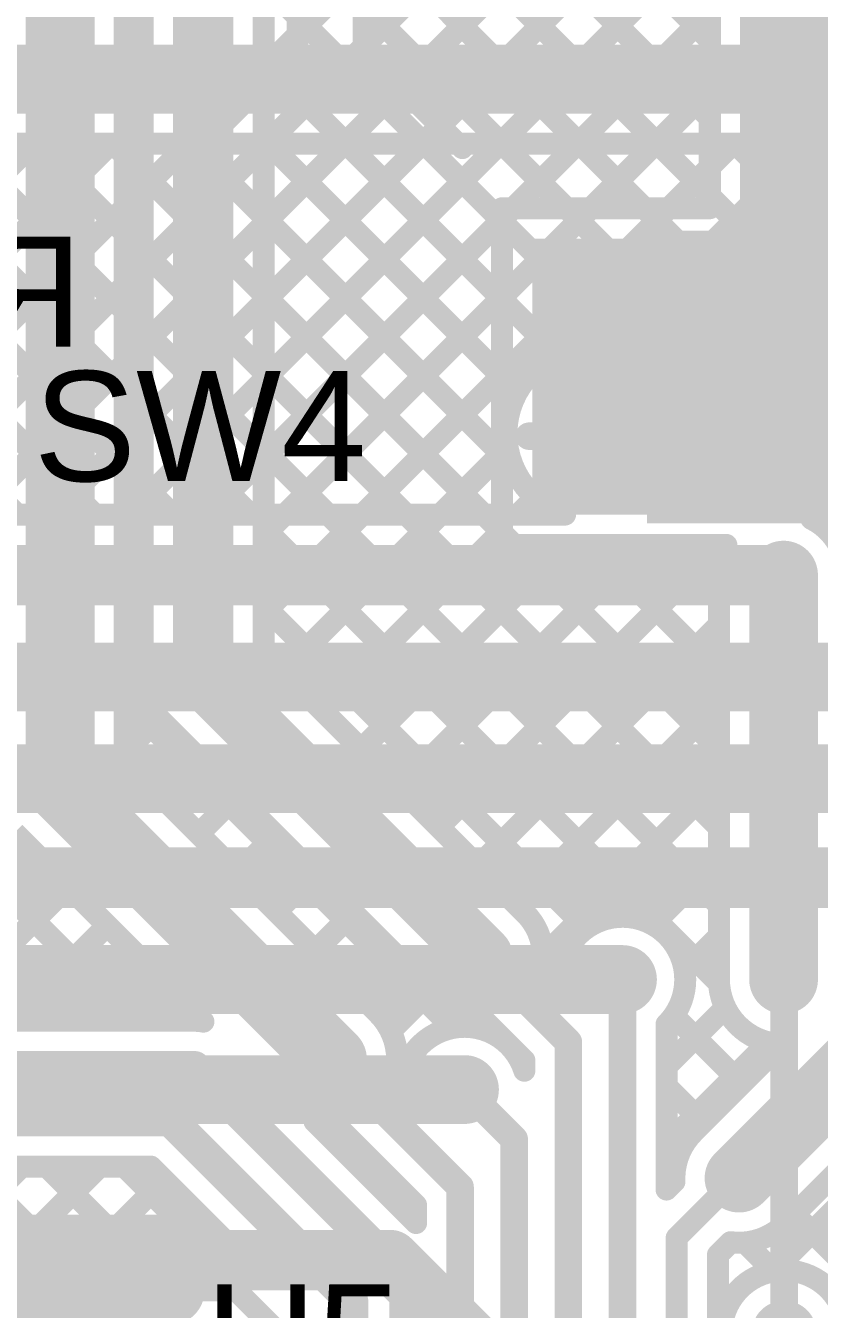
# Model space of a CAD drawing. Header units: millimetres. Extents: x 0 to 214, y 0 to 214.
# Drawn here: x 2.6605 to 2.949, y 3.2971 to 3.7637 of the extents above; entities that cross this region are included whole.
import ezdxf

# ---------------------------------------------------------------- set-up
doc = ezdxf.new("R2010")
doc.units = ezdxf.units.MM
doc.header["$MEASUREMENT"] = 0
for name, color, linetype in [('BottomLayer', 5, 'Continuous'), ('BottomOverlay', 54, 'Continuous'), ('BottomSolder', 6, 'Continuous'), ('TopLayer', 1, 'Continuous'), ('TopOverlay', 2, 'Continuous'), ('TopPaste', 8, 'Continuous'), ('TopSolder', 216, 'Continuous'), ('ViaHoleLayer', 16, 'Continuous')]:
    doc.layers.add(name, color=color, linetype=linetype)
doc.styles.add('Arial', font='', dxfattribs={"height": 0.2})
doc.styles.get('Arial').set_extended_font_data('Arial')

# ---------------------------------------------------------------- blocks, each defined once
blk = doc.blocks.new('TL3300CF160Q_182')
at = {"layer": 'TopLayer'}
blk.add_hatch(color=1, dxfattribs=at).paths.add_polyline_path([(-0.25591, 0.06299), (-0.35433, 0.06299), (-0.35433, 0.13386), (-0.25591, 0.13386)])
at = {"layer": 'TopPaste'}
blk.add_hatch(color=8, dxfattribs=at).paths.add_polyline_path([(-0.25591, 0.06299), (-0.35433, 0.06299), (-0.35433, 0.13386), (-0.25591, 0.13386)])
at = {"layer": 'TopSolder'}
blk.add_hatch(color=216, dxfattribs=at).paths.add_polyline_path([(-0.25191, 0.05899), (-0.35833, 0.05899), (-0.35833, 0.13786), (-0.25191, 0.13786)])
at = {"layer": 'TopOverlay', "const_width": 0.00787}
for points in [[(-0.186, 0.241), (-0.222, 0.205)], [(-0.186, 0.241), (0.186, 0.241)]]:
    blk.add_lwpolyline(points, dxfattribs=at)
at = {"layer": 'TopOverlay'}
for points, const_width in [([(-0.18797, 0.241, 1), (-0.18403, 0.241, 1)], 0.00394), ([(-0.18797, 0.241, 1), (-0.18403, 0.241, 1)], 0.00394), ([(-0.22397, 0.205, 1), (-0.22003, 0.205, 1)], 0.00394), ([(-0.28237, 0.152, 1), (-0.30363, 0.152, 1)], 0.01), ([(-0.30613, 0.152, 1), (-0.30113, 0.152, 1)], 0.005), ([(-0.28487, 0.152, 1), (-0.27987, 0.152, 1)], 0.005)]:
    blk.add_lwpolyline(points, format="xyb", close=True, dxfattribs=dict(at, const_width=const_width))
blk = doc.blocks.new('TL3300CF160Q_184')
at = {"layer": 'TopOverlay', "const_width": 0.00787}
for points in [[(-0.222, -0.205), (-0.186, -0.241)], [(-0.186, -0.241), (0.186, -0.241)]]:
    blk.add_lwpolyline(points, dxfattribs=at)
at = {"layer": 'TopOverlay', "const_width": 0.00394}
for points in [[(-0.22397, -0.205, 1), (-0.22003, -0.205, 1)], [(-0.18797, -0.241, 1), (-0.18403, -0.241, 1)], [(-0.18797, -0.241, 1), (-0.18403, -0.241, 1)]]:
    blk.add_lwpolyline(points, format="xyb", close=True, dxfattribs=at)

msp = doc.modelspace()

# ---------------------------------------------------------------- hatches: boundary and pattern name
at = {"layer": 'BottomLayer'}
h = msp.add_hatch(color=5, dxfattribs=at)
edge = h.paths.add_edge_path()
edge.add_arc((2.86531, 3.6145), 0.01181, 0, 360)
h = msp.add_hatch(color=5, dxfattribs=at)
edge = h.paths.add_edge_path()
edge.add_arc((2.936, 3.564), 0.01181, 0, 360)
h = msp.add_hatch(color=5, dxfattribs=at)
edge = h.paths.add_edge_path()
edge.add_arc((2.87744, 3.417), 0.01181, 0, 360)
h = msp.add_hatch(color=5, dxfattribs=at)
edge = h.paths.add_edge_path()
edge.add_arc((2.936, 3.417), 0.01181, 0, 360)
h = msp.add_hatch(color=5, dxfattribs=at)
edge = h.paths.add_edge_path()
edge.add_arc((2.82, 3.377), 0.01181, 0, 360)
h = msp.add_hatch(color=5, dxfattribs=at)
edge = h.paths.add_edge_path()
edge.add_arc((2.93621, 3.28846), 0.01181, 0, 360)
at = {"layer": 'BottomSolder'}
h = msp.add_hatch(color=6, dxfattribs=at)
edge = h.paths.add_edge_path()
edge.add_arc((2.936, 3.564), 0.00991, 0, 360)
h = msp.add_hatch(color=6, dxfattribs=at)
edge = h.paths.add_edge_path()
edge.add_arc((2.87744, 3.417), 0.00991, 0, 360)
h = msp.add_hatch(color=6, dxfattribs=at)
edge = h.paths.add_edge_path()
edge.add_arc((2.936, 3.417), 0.00991, 0, 360)
h = msp.add_hatch(color=6, dxfattribs=at)
edge = h.paths.add_edge_path()
edge.add_arc((2.82, 3.377), 0.00991, 0, 360)
at = {"layer": 'TopLayer'}
msp.add_hatch(color=1, dxfattribs=at).paths.add_polyline_path([(2.84464, 3.58596), (2.96176, 3.58596), (2.96176, 3.68635), (2.84464, 3.68635)])
h = msp.add_hatch(color=1, dxfattribs=at)
edge = h.paths.add_edge_path()
edge.add_arc((2.86531, 3.6145), 0.01181, 0, 360)
h = msp.add_hatch(color=1, dxfattribs=at)
edge = h.paths.add_edge_path()
edge.add_arc((2.936, 3.564), 0.01181, 0, 360)
h = msp.add_hatch(color=1, dxfattribs=at)
edge = h.paths.add_edge_path()
edge.add_arc((2.87744, 3.417), 0.01181, 0, 360)
h = msp.add_hatch(color=1, dxfattribs=at)
edge = h.paths.add_edge_path()
edge.add_arc((2.936, 3.417), 0.01181, 0, 360)
h = msp.add_hatch(color=1, dxfattribs=at)
edge = h.paths.add_edge_path()
edge.add_arc((2.82, 3.377), 0.01181, 0, 360)
h = msp.add_hatch(color=1, dxfattribs=at)
edge = h.paths.add_edge_path()
edge.add_arc((2.93621, 3.28846), 0.01181, 0, 360)
at = {"layer": 'TopSolder'}
h = msp.add_hatch(color=216, dxfattribs=at)
edge = h.paths.add_edge_path()
edge.add_arc((2.936, 3.564), 0.00991, 0, 360)
h = msp.add_hatch(color=216, dxfattribs=at)
edge = h.paths.add_edge_path()
edge.add_arc((2.87744, 3.417), 0.00991, 0, 360)
h = msp.add_hatch(color=216, dxfattribs=at)
edge = h.paths.add_edge_path()
edge.add_arc((2.936, 3.417), 0.00991, 0, 360)
h = msp.add_hatch(color=216, dxfattribs=at)
edge = h.paths.add_edge_path()
edge.add_arc((2.82, 3.377), 0.00991, 0, 360)
at = {"layer": 'ViaHoleLayer'}
h = msp.add_hatch(color=16, dxfattribs=at)
edge = h.paths.add_edge_path()
edge.add_arc((2.86531, 3.6145), 0.00591, 0, 360)
h = msp.add_hatch(color=16, dxfattribs=at)
edge = h.paths.add_edge_path()
edge.add_arc((2.936, 3.564), 0.00591, 0, 360)
h = msp.add_hatch(color=16, dxfattribs=at)
edge = h.paths.add_edge_path()
edge.add_arc((2.87744, 3.417), 0.00591, 0, 360)
h = msp.add_hatch(color=16, dxfattribs=at)
edge = h.paths.add_edge_path()
edge.add_arc((2.936, 3.417), 0.00591, 0, 360)
h = msp.add_hatch(color=16, dxfattribs=at)
edge = h.paths.add_edge_path()
edge.add_arc((2.82, 3.377), 0.00591, 0, 360)

# ---------------------------------------------------------------- linework, layer by layer
at = {"layer": 'BottomLayer'}
for points, const_width in [([(2.50976, 3.74427), (2.96576, 3.74427)], 0.025), ([(2.51949, 3.72077), (2.95602, 3.72077)], 0.008), ([(2.55087, 3.72077), (2.68564, 3.586)], 0.008), ([(2.57221, 3.62987), (2.66311, 3.72077)], 0.008), ([(2.57221, 3.60159), (2.6914, 3.72077)], 0.008), ([(2.57915, 3.72077), (2.71392, 3.586)], 0.008), ([(2.58491, 3.586), (2.71968, 3.72077)], 0.008), ([(2.60743, 3.72077), (2.74221, 3.586)], 0.008), ([(2.61388, 3.58669), (2.74796, 3.72077)], 0.008), ([(2.63572, 3.72077), (2.77049, 3.586)], 0.008), ([(2.64148, 3.586), (2.77625, 3.72077)], 0.008), ([(2.664, 3.72077), (2.79878, 3.586)], 0.008), ([(2.66976, 3.586), (2.80453, 3.72077)], 0.008), ([(2.69229, 3.72077), (2.82706, 3.586)], 0.008), ([(2.69804, 3.586), (2.83282, 3.72077)], 0.008), ([(2.72057, 3.72077), (2.8375, 3.60384)], 0.008), ([(2.72633, 3.586), (2.8611, 3.72077)], 0.008), ([(2.74886, 3.72077), (2.83914, 3.63049)], 0.008), ([(2.75461, 3.586), (2.88939, 3.72077)], 0.008), ([(2.77714, 3.72077), (2.85399, 3.64392)], 0.008), ([(2.7829, 3.586), (2.91767, 3.72077)], 0.008), ([(2.80542, 3.72077), (2.87975, 3.64645)], 0.008), ([(2.83371, 3.72077), (2.90804, 3.64645)], 0.008), ([(2.86199, 3.72077), (2.93632, 3.64645)], 0.008), ([(2.87163, 3.64645), (2.94595, 3.72077)], 0.008), ([(2.89028, 3.72077), (2.9641, 3.64695)], 0.008), ([(2.91856, 3.72077), (2.9659, 3.67344)], 0.008), ([(2.94685, 3.72077), (2.9684, 3.69922)], 0.008), ([(2.89991, 3.64645), (2.96513, 3.71166)], 0.008), ([(2.9282, 3.64645), (2.9659, 3.68415)], 0.008), ([(2.57221, 3.67114), (2.65735, 3.586)], 0.008), ([(2.86625, 3.64645), (2.9629, 3.64645)], 0.008), ([(2.86625, 3.61545), (2.9919, 3.61545)], 0.04), ([(2.8435, 3.6145), (2.86531, 3.6145)], 0.01), ([(2.81118, 3.586), (2.83565, 3.61047)], 0.008), ([(2.83947, 3.586), (2.8457, 3.59223)], 0.008), ([(2.62224, 3.586), (2.85656, 3.586)], 0.008), ([(2.94612, 3.58445), (2.9629, 3.58445)], 0.008), ([(2.61621, 3.564), (2.936, 3.564)], 0.022), ([(2.153, 3.527), (3.133, 3.527)], 0.025), ([(2.153, 3.49), (3.088, 3.49)], 0.025), ([(2.153, 3.454), (3.056, 3.454)], 0.022), ([(2.153, 3.417), (2.87744, 3.417)], 0.025), ([(2.936, 3.417), (2.93621, 3.41679)], 0.01), ([(2.93621, 3.28846), (2.93621, 3.41679)], 0.01), ([(2.153, 3.377), (2.82, 3.377)], 0.025), ([(2.166, 3.315), (2.79294, 3.315)], 0.022), ([(2.79294, 3.315), (2.91596, 3.19198)], 0.022)]:
    msp.add_lwpolyline(points, dxfattribs=dict(at, const_width=const_width))
for points, const_width in [([(2.66111, 3.72077, 1), (2.66511, 3.72077, 1)], 0.004), ([(2.662, 3.72077, 1), (2.666, 3.72077, 1)], 0.004), ([(2.6894, 3.72077, 1), (2.6934, 3.72077, 1)], 0.004), ([(2.69029, 3.72077, 1), (2.69429, 3.72077, 1)], 0.004), ([(2.71768, 3.72077, 1), (2.72168, 3.72077, 1)], 0.004), ([(2.71857, 3.72077, 1), (2.72257, 3.72077, 1)], 0.004), ([(2.74596, 3.72077, 1), (2.74996, 3.72077, 1)], 0.004), ([(2.74686, 3.72077, 1), (2.75086, 3.72077, 1)], 0.004), ([(2.77425, 3.72077, 1), (2.77825, 3.72077, 1)], 0.004), ([(2.77514, 3.72077, 1), (2.77914, 3.72077, 1)], 0.004), ([(2.80253, 3.72077, 1), (2.80653, 3.72077, 1)], 0.004), ([(2.80342, 3.72077, 1), (2.80742, 3.72077, 1)], 0.004), ([(2.83082, 3.72077, 1), (2.83482, 3.72077, 1)], 0.004), ([(2.83171, 3.72077, 1), (2.83571, 3.72077, 1)], 0.004), ([(2.8591, 3.72077, 1), (2.8631, 3.72077, 1)], 0.004), ([(2.85999, 3.72077, 1), (2.86399, 3.72077, 1)], 0.004), ([(2.88739, 3.72077, 1), (2.89139, 3.72077, 1)], 0.004), ([(2.88828, 3.72077, 1), (2.89228, 3.72077, 1)], 0.004), ([(2.91567, 3.72077, 1), (2.91967, 3.72077, 1)], 0.004), ([(2.91656, 3.72077, 1), (2.92056, 3.72077, 1)], 0.004), ([(2.94395, 3.72077, 1), (2.94795, 3.72077, 1)], 0.004), ([(2.94485, 3.72077, 1), (2.94885, 3.72077, 1)], 0.004), ([(2.86425, 3.64645, 1), (2.86825, 3.64645, 1)], 0.004), ([(2.86425, 3.64645, 1), (2.86825, 3.64645, 1)], 0.004), ([(2.86963, 3.64645, 1), (2.87363, 3.64645, 1)], 0.004), ([(2.87775, 3.64645, 1), (2.88175, 3.64645, 1)], 0.004), ([(2.89791, 3.64645, 1), (2.90191, 3.64645, 1)], 0.004), ([(2.90604, 3.64645, 1), (2.91004, 3.64645, 1)], 0.004), ([(2.9262, 3.64645, 1), (2.9302, 3.64645, 1)], 0.004), ([(2.93432, 3.64645, 1), (2.93832, 3.64645, 1)], 0.004), ([(2.85199, 3.64392, 1), (2.85599, 3.64392, 1)], 0.004), ([(2.85625, 3.61545, 1), (2.87625, 3.61545, 1)], 0.02), ([(2.83714, 3.63049, 1), (2.84114, 3.63049, 1)], 0.004), ([(2.841, 3.6145, 1), (2.846, 3.6145, 1)], 0.005), ([(2.86281, 3.6145, 1), (2.86781, 3.6145, 1)], 0.005), ([(2.83365, 3.61047, 1), (2.83765, 3.61047, 1)], 0.004), ([(2.8355, 3.60384, 1), (2.8395, 3.60384, 1)], 0.004), ([(2.8437, 3.59223, 1), (2.8477, 3.59223, 1)], 0.004), ([(2.65535, 3.586, 1), (2.65935, 3.586, 1)], 0.004), ([(2.66776, 3.586, 1), (2.67176, 3.586, 1)], 0.004), ([(2.68364, 3.586, 1), (2.68764, 3.586, 1)], 0.004), ([(2.69604, 3.586, 1), (2.70004, 3.586, 1)], 0.004), ([(2.71192, 3.586, 1), (2.71592, 3.586, 1)], 0.004), ([(2.72433, 3.586, 1), (2.72833, 3.586, 1)], 0.004), ([(2.74021, 3.586, 1), (2.74421, 3.586, 1)], 0.004), ([(2.75261, 3.586, 1), (2.75661, 3.586, 1)], 0.004), ([(2.76849, 3.586, 1), (2.77249, 3.586, 1)], 0.004), ([(2.7809, 3.586, 1), (2.7849, 3.586, 1)], 0.004), ([(2.79678, 3.586, 1), (2.80078, 3.586, 1)], 0.004), ([(2.80918, 3.586, 1), (2.81318, 3.586, 1)], 0.004), ([(2.82506, 3.586, 1), (2.82906, 3.586, 1)], 0.004), ([(2.83747, 3.586, 1), (2.84147, 3.586, 1)], 0.004), ([(2.85456, 3.586, 1), (2.85856, 3.586, 1)], 0.004), ([(2.85456, 3.586, 1), (2.85856, 3.586, 1)], 0.004), ([(2.94412, 3.58445, 1), (2.94812, 3.58445, 1)], 0.004), ([(2.94412, 3.58445, 1), (2.94812, 3.58445, 1)], 0.004), ([(2.9305, 3.564, 1), (2.9415, 3.564, 1)], 0.011), ([(2.87119, 3.417, 1), (2.88369, 3.417, 1)], 0.0125), ([(2.9335, 3.417, 1), (2.9385, 3.417, 1)], 0.005), ([(2.93371, 3.41679, 1), (2.93871, 3.41679, 1)], 0.005), ([(2.93371, 3.41679, 1), (2.93871, 3.41679, 1)], 0.005), ([(2.81375, 3.377, 1), (2.82625, 3.377, 1)], 0.0125), ([(2.78744, 3.315, 1), (2.79844, 3.315, 1)], 0.011), ([(2.78744, 3.315, 1), (2.79844, 3.315, 1)], 0.011)]:
    msp.add_lwpolyline(points, format="xyb", close=True, dxfattribs=dict(at, const_width=const_width))
at = {"layer": 'BottomLayer', "const_width": 0.008}
for points in [[(2.85656, 3.586, -0.85242), (2.86625, 3.64645)], [(2.94612, 3.58445, -0.285221), (2.95881, 3.564)]]:
    msp.add_lwpolyline(points, format="xyb", dxfattribs=at)
at = {"layer": 'TopLayer'}
for points, const_width in [([(2.747, 3.69152), (3.18748, 4.132)], 0.008), ([(2.747, 3.66324), (3.21576, 4.132)], 0.008), ([(2.747, 3.74809), (3.13091, 4.132)], 0.008), ([(2.747, 3.71981), (3.15919, 4.132)], 0.008), ([(2.725, 3.527), (2.725, 3.923)], 0.022), ([(2.703, 3.527), (2.703, 3.91697)], 0.008), ([(2.747, 3.53611), (2.747, 3.91697)], 0.008), ([(2.74761, 3.92001), (2.90919, 3.75843)], 0.008), ([(2.747, 3.89234), (2.90919, 3.73014)], 0.008), ([(2.673, 3.487), (2.673, 3.86963)], 0.025), ([(2.6965, 3.49673), (2.6965, 3.86963)], 0.008), ([(2.747, 3.86405), (2.90919, 3.70186)], 0.008), ([(2.747, 3.83577), (2.88541, 3.69735)], 0.008), ([(2.747, 3.80748), (2.85713, 3.69735)], 0.008), ([(2.94019, 3.71706), (2.94019, 3.79)], 0.04), ([(2.747, 3.63496), (2.90862, 3.79657)], 0.008), ([(2.90919, 3.71706), (2.90919, 3.78301)], 0.008), ([(2.747, 3.7792), (2.83364, 3.69256)], 0.008), ([(2.6965, 3.77313), (2.703, 3.76663)], 0.008), ([(2.83768, 3.69735), (2.90919, 3.76886)], 0.008), ([(2.94019, 3.71706), (2.97314, 3.75)], 0.04), ([(2.6965, 3.75416), (2.703, 3.76066)], 0.008), ([(2.747, 3.75091), (2.83364, 3.66428)], 0.008), ([(2.6965, 3.74484), (2.703, 3.73834)], 0.008), ([(2.86597, 3.69735), (2.90919, 3.74058)], 0.008), ([(2.6965, 3.72588), (2.703, 3.73238)], 0.008), ([(2.94019, 3.65147), (2.94019, 3.71706)], 0.04), ([(2.747, 3.72263), (2.83364, 3.63599)], 0.008), ([(2.6965, 3.71656), (2.703, 3.71006)], 0.008), ([(2.90919, 3.69735), (2.90919, 3.71706)], 0.008), ([(2.89425, 3.69735), (2.90919, 3.71229)], 0.008), ([(2.6965, 3.69759), (2.703, 3.70409)], 0.008), ([(2.83364, 3.69735), (2.90919, 3.69735)], 0.008), ([(2.83364, 3.57496), (2.83364, 3.69735)], 0.008), ([(2.83364, 3.69331), (2.83768, 3.69735)], 0.008), ([(2.747, 3.69434), (2.83364, 3.60771)], 0.008), ([(2.747, 3.60667), (2.83364, 3.69331)], 0.008), ([(2.6965, 3.68828), (2.703, 3.68178)], 0.008), ([(2.6965, 3.66931), (2.703, 3.67581)], 0.008), ([(2.747, 3.66606), (2.83364, 3.57942)], 0.008), ([(2.747, 3.57839), (2.83364, 3.66502)], 0.008), ([(2.92476, 3.63604), (2.94019, 3.65147)], 0.04), ([(2.6965, 3.65999), (2.703, 3.65349)], 0.008), ([(2.6965, 3.64102), (2.703, 3.64752)], 0.008), ([(2.747, 3.63778), (2.9125, 3.47228)], 0.008), ([(2.747, 3.5501), (2.83364, 3.63674)], 0.008), ([(2.46708, 3.63486), (2.69993, 3.402)], 0.008), ([(2.6965, 3.63171), (2.703, 3.62521)], 0.008), ([(2.6965, 3.61274), (2.703, 3.61924)], 0.008), ([(2.747, 3.60949), (2.9125, 3.44399)], 0.008), ([(2.75415, 3.52897), (2.83364, 3.60846)], 0.008), ([(2.46708, 3.60657), (2.67165, 3.402)], 0.008), ([(2.6965, 3.60342), (2.703, 3.59692)], 0.008), ([(2.6965, 3.58446), (2.703, 3.59096)], 0.008), ([(2.747, 3.58121), (2.91254, 3.41567)], 0.008), ([(2.76829, 3.51482), (2.83364, 3.58017)], 0.008), ([(2.6965, 3.57514), (2.703, 3.56864)], 0.008), ([(2.78243, 3.50068), (2.85671, 3.57496)], 0.008), ([(2.79657, 3.48654), (2.88499, 3.57496)], 0.008), ([(2.81072, 3.4724), (2.91328, 3.57496)], 0.008), ([(2.83364, 3.57942), (2.8381, 3.57496)], 0.008), ([(2.83364, 3.57496), (2.91521, 3.57496)], 0.008), ([(2.8381, 3.57496), (2.9125, 3.50056)], 0.008), ([(2.86638, 3.57496), (2.9125, 3.52884)], 0.008), ([(2.89467, 3.57496), (2.9125, 3.55713)], 0.008), ([(2.936, 3.417), (2.936, 3.564)], 0.025), ([(2.6965, 3.55617), (2.703, 3.56267)], 0.008), ([(2.9125, 3.417), (2.9125, 3.564)], 0.008), ([(2.747, 3.55292), (2.86429, 3.43564)], 0.008), ([(2.6965, 3.54685), (2.703, 3.54035)], 0.008), ([(2.82486, 3.45825), (2.9125, 3.5459)], 0.008), ([(2.6965, 3.52789), (2.703, 3.53439)], 0.008), ([(2.725, 3.527), (2.8265, 3.4255)], 0.022), ([(2.747, 3.53611), (2.84206, 3.44106)], 0.008), ([(2.6965, 3.51857), (2.81567, 3.3994)], 0.008), ([(2.839, 3.44411), (2.9125, 3.51761)], 0.008), ([(2.6965, 3.4996), (2.7089, 3.512)], 0.008), ([(2.70948, 3.5114), (2.81094, 3.40994)], 0.008), ([(2.673, 3.487), (2.772, 3.388)], 0.025), ([(2.6965, 3.49673), (2.78862, 3.40462)], 0.008), ([(2.70921, 3.48403), (2.72303, 3.49785)], 0.008), ([(2.8489, 3.42573), (2.9125, 3.48933)], 0.008), ([(2.72335, 3.46988), (2.73718, 3.48371)], 0.008), ([(2.6564, 3.47037), (2.72508, 3.40169)], 0.008), ([(2.73749, 3.45574), (2.75132, 3.46957)], 0.008), ([(2.5989, 3.402), (2.66183, 3.46493)], 0.008), ([(2.88844, 3.43698), (2.9125, 3.46104)], 0.008), ([(2.75163, 3.4416), (2.76546, 3.45543)], 0.008), ([(2.62718, 3.402), (2.67597, 3.45079)], 0.008), ([(2.76578, 3.42746), (2.7796, 3.44128)], 0.008), ([(2.65547, 3.402), (2.69012, 3.43665)], 0.008), ([(2.90002, 3.42028), (2.9125, 3.43276)], 0.008), ([(2.77992, 3.41332), (2.79375, 3.42714)], 0.008), ([(2.8265, 3.4255), (2.85776, 3.39424)], 0.01), ([(2.84849, 3.42614), (2.85481, 3.41982)], 0.008), ([(2.68375, 3.402), (2.70426, 3.42251)], 0.008), ([(2.87744, 3.22928), (2.87744, 3.417)], 0.01), ([(2.79314, 3.39826), (2.80789, 3.413)], 0.008), ([(2.71203, 3.402), (2.7184, 3.40837)], 0.008), ([(2.82281, 3.39964), (2.82627, 3.4031)], 0.008), ([(2.82586, 3.40351), (2.84176, 3.38761)], 0.008), ([(2.89344, 3.38542), (2.91483, 3.4068)], 0.008), ([(2.89608, 3.40384), (2.92084, 3.37908)], 0.008), ([(2.24913, 3.402), (2.72184, 3.402)], 0.008), ([(2.89344, 3.34066), (2.89344, 3.40074)], 0.008), ([(2.91981, 3.34481), (2.968, 3.393)], 0.025), ([(2.85776, 3.22928), (2.85776, 3.39424)], 0.01), ([(2.89344, 3.35713), (2.93047, 3.39416)], 0.008), ([(2.90319, 3.36143), (2.93528, 3.39351)], 0.008), ([(2.772, 3.388), (2.81839, 3.34161)], 0.01), ([(2.79523, 3.39156), (2.79959, 3.38719)], 0.008), ([(2.24913, 3.385), (2.72184, 3.385)], 0.012), ([(2.72184, 3.385), (2.7987, 3.30814)], 0.012), ([(2.79548, 3.38714), (2.79837, 3.38425)], 0.008), ([(2.84176, 3.38385), (2.84176, 3.38761)], 0.008), ([(2.82, 3.377), (2.83807, 3.35893)], 0.01), ([(2.89344, 3.3782), (2.9067, 3.36494)], 0.008), ([(2.269, 3.366), (2.713, 3.366)], 0.012), ([(2.713, 3.366), (2.77902, 3.29998)], 0.012), ([(2.76545, 3.36543), (2.80239, 3.32849)], 0.008), ([(2.93643, 3.32819), (2.97773, 3.3695)], 0.008), ([(2.77286, 3.36452), (2.80239, 3.33498)], 0.008), ([(2.77703, 3.35385), (2.78027, 3.3571)], 0.008), ([(2.83807, 3.22928), (2.83807, 3.35893)], 0.01), ([(2.93205, 3.31089), (2.97963, 3.35847)], 0.008), ([(2.27604, 3.349), (2.70596, 3.349)], 0.008), ([(2.63753, 3.3275), (2.65903, 3.349)], 0.008), ([(2.6398, 3.349), (2.6613, 3.3275)], 0.008), ([(2.66582, 3.3275), (2.68732, 3.349)], 0.008), ([(2.66808, 3.349), (2.68958, 3.3275)], 0.008), ([(2.69636, 3.349), (2.71852, 3.32684)], 0.008), ([(2.70596, 3.349), (2.73596, 3.319)], 0.008), ([(2.89344, 3.34991), (2.89641, 3.34695)], 0.008), ([(2.89713, 3.32313), (2.923, 3.349)], 0.008), ([(2.6941, 3.3275), (2.71078, 3.34418)], 0.008), ([(2.79117, 3.33971), (2.79441, 3.34296)], 0.008), ([(2.81839, 3.22928), (2.81839, 3.34161)], 0.01), ([(2.89344, 3.34066), (2.89634, 3.34356)], 0.008), ([(2.80239, 3.32849), (2.80239, 3.33498)], 0.008), ([(2.72099, 3.3261), (2.72492, 3.33004)], 0.008), ([(2.93994, 3.3317), (2.95987, 3.31177)], 0.008), ([(2.515, 3.3275), (2.713, 3.3275)], 0.008), ([(2.89713, 3.22928), (2.89713, 3.32313)], 0.008), ([(2.73109, 3.319), (2.73596, 3.319)], 0.008), ([(2.91213, 3.31692), (2.91673, 3.32151)], 0.008), ([(2.92195, 3.32141), (2.93241, 3.31095)], 0.008), ([(2.91213, 3.2639), (2.91213, 3.31692)], 0.008), ([(2.47, 3.304), (2.713, 3.304)], 0.025), ([(2.7987, 3.22928), (2.7987, 3.30814)], 0.012), ([(2.713, 3.304), (2.737, 3.304)], 0.008), ([(2.737, 3.304), (2.75933, 3.28167)], 0.008), ([(2.77902, 3.22928), (2.77902, 3.29998)], 0.012), ([(2.91213, 3.30294), (2.91601, 3.29906)], 0.008)]:
    msp.add_lwpolyline(points, dxfattribs=dict(at, const_width=const_width))
for points, const_width in [([(2.701, 3.76663, 1), (2.705, 3.76663, 1)], 0.004), ([(2.701, 3.76066, 1), (2.705, 3.76066, 1)], 0.004), ([(2.90719, 3.75843, 1), (2.91119, 3.75843, 1)], 0.004), ([(2.6945, 3.75416, 1), (2.6985, 3.75416, 1)], 0.004), ([(2.745, 3.75091, 1), (2.749, 3.75091, 1)], 0.004), ([(2.745, 3.74809, 1), (2.749, 3.74809, 1)], 0.004), ([(2.6945, 3.74484, 1), (2.6985, 3.74484, 1)], 0.004), ([(2.701, 3.73834, 1), (2.705, 3.73834, 1)], 0.004), ([(2.90719, 3.74058, 1), (2.91119, 3.74058, 1)], 0.004), ([(2.701, 3.73238, 1), (2.705, 3.73238, 1)], 0.004), ([(2.90719, 3.73014, 1), (2.91119, 3.73014, 1)], 0.004), ([(2.93019, 3.71706, 1), (2.95019, 3.71706, 1)], 0.02), ([(2.93019, 3.71706, 1), (2.95019, 3.71706, 1)], 0.02), ([(2.93019, 3.71706, 1), (2.95019, 3.71706, 1)], 0.02), ([(2.6945, 3.72588, 1), (2.6985, 3.72588, 1)], 0.004), ([(2.745, 3.72263, 1), (2.749, 3.72263, 1)], 0.004), ([(2.745, 3.71981, 1), (2.749, 3.71981, 1)], 0.004), ([(2.6945, 3.71656, 1), (2.6985, 3.71656, 1)], 0.004), ([(2.90719, 3.71706, 1), (2.91119, 3.71706, 1)], 0.004), ([(2.90719, 3.71706, 1), (2.91119, 3.71706, 1)], 0.004), ([(2.90719, 3.71229, 1), (2.91119, 3.71229, 1)], 0.004), ([(2.701, 3.71006, 1), (2.705, 3.71006, 1)], 0.004), ([(2.701, 3.70409, 1), (2.705, 3.70409, 1)], 0.004), ([(2.90719, 3.70186, 1), (2.91119, 3.70186, 1)], 0.004), ([(2.6945, 3.69759, 1), (2.6985, 3.69759, 1)], 0.004), ([(2.83164, 3.69735, 1), (2.83564, 3.69735, 1)], 0.004), ([(2.83164, 3.69735, 1), (2.83564, 3.69735, 1)], 0.004), ([(2.83568, 3.69735, 1), (2.83968, 3.69735, 1)], 0.004), ([(2.83568, 3.69735, 1), (2.83968, 3.69735, 1)], 0.004), ([(2.85513, 3.69735, 1), (2.85913, 3.69735, 1)], 0.004), ([(2.86397, 3.69735, 1), (2.86797, 3.69735, 1)], 0.004), ([(2.88341, 3.69735, 1), (2.88741, 3.69735, 1)], 0.004), ([(2.89225, 3.69735, 1), (2.89625, 3.69735, 1)], 0.004), ([(2.90719, 3.69735, 1), (2.91119, 3.69735, 1)], 0.004), ([(2.90719, 3.69735, 1), (2.91119, 3.69735, 1)], 0.004), ([(2.745, 3.69434, 1), (2.749, 3.69434, 1)], 0.004), ([(2.745, 3.69152, 1), (2.749, 3.69152, 1)], 0.004), ([(2.83164, 3.69331, 1), (2.83564, 3.69331, 1)], 0.004), ([(2.83164, 3.69331, 1), (2.83564, 3.69331, 1)], 0.004), ([(2.83164, 3.69256, 1), (2.83564, 3.69256, 1)], 0.004), ([(2.6945, 3.68828, 1), (2.6985, 3.68828, 1)], 0.004), ([(2.701, 3.68178, 1), (2.705, 3.68178, 1)], 0.004), ([(2.701, 3.67581, 1), (2.705, 3.67581, 1)], 0.004), ([(2.6945, 3.66931, 1), (2.6985, 3.66931, 1)], 0.004), ([(2.745, 3.66606, 1), (2.749, 3.66606, 1)], 0.004), ([(2.83164, 3.66502, 1), (2.83564, 3.66502, 1)], 0.004), ([(2.83164, 3.66428, 1), (2.83564, 3.66428, 1)], 0.004), ([(2.93019, 3.65147, 1), (2.95019, 3.65147, 1)], 0.02), ([(2.93019, 3.65147, 1), (2.95019, 3.65147, 1)], 0.02), ([(2.6945, 3.65999, 1), (2.6985, 3.65999, 1)], 0.004), ([(2.745, 3.66324, 1), (2.749, 3.66324, 1)], 0.004), ([(2.701, 3.65349, 1), (2.705, 3.65349, 1)], 0.004), ([(2.91476, 3.63604, 1), (2.93476, 3.63604, 1)], 0.02), ([(2.701, 3.64752, 1), (2.705, 3.64752, 1)], 0.004), ([(2.6945, 3.64102, 1), (2.6985, 3.64102, 1)], 0.004), ([(2.745, 3.63778, 1), (2.749, 3.63778, 1)], 0.004), ([(2.83164, 3.63674, 1), (2.83564, 3.63674, 1)], 0.004), ([(2.83164, 3.63599, 1), (2.83564, 3.63599, 1)], 0.004), ([(2.6945, 3.63171, 1), (2.6985, 3.63171, 1)], 0.004), ([(2.745, 3.63496, 1), (2.749, 3.63496, 1)], 0.004), ([(2.701, 3.62521, 1), (2.705, 3.62521, 1)], 0.004), ([(2.701, 3.61924, 1), (2.705, 3.61924, 1)], 0.004), ([(2.6945, 3.61274, 1), (2.6985, 3.61274, 1)], 0.004), ([(2.745, 3.60949, 1), (2.749, 3.60949, 1)], 0.004), ([(2.83164, 3.60846, 1), (2.83564, 3.60846, 1)], 0.004), ([(2.83164, 3.60771, 1), (2.83564, 3.60771, 1)], 0.004), ([(2.6945, 3.60342, 1), (2.6985, 3.60342, 1)], 0.004), ([(2.745, 3.60667, 1), (2.749, 3.60667, 1)], 0.004), ([(2.701, 3.59692, 1), (2.705, 3.59692, 1)], 0.004), ([(2.701, 3.59096, 1), (2.705, 3.59096, 1)], 0.004), ([(2.6945, 3.58446, 1), (2.6985, 3.58446, 1)], 0.004), ([(2.745, 3.58121, 1), (2.749, 3.58121, 1)], 0.004), ([(2.83164, 3.58017, 1), (2.83564, 3.58017, 1)], 0.004), ([(2.6945, 3.57514, 1), (2.6985, 3.57514, 1)], 0.004), ([(2.745, 3.57839, 1), (2.749, 3.57839, 1)], 0.004), ([(2.83164, 3.57942, 1), (2.83564, 3.57942, 1)], 0.004), ([(2.83164, 3.57942, 1), (2.83564, 3.57942, 1)], 0.004), ([(2.83164, 3.57496, 1), (2.83564, 3.57496, 1)], 0.004), ([(2.83164, 3.57496, 1), (2.83564, 3.57496, 1)], 0.004), ([(2.8361, 3.57496, 1), (2.8401, 3.57496, 1)], 0.004), ([(2.8361, 3.57496, 1), (2.8401, 3.57496, 1)], 0.004), ([(2.85471, 3.57496, 1), (2.85871, 3.57496, 1)], 0.004), ([(2.86438, 3.57496, 1), (2.86838, 3.57496, 1)], 0.004), ([(2.88299, 3.57496, 1), (2.88699, 3.57496, 1)], 0.004), ([(2.89267, 3.57496, 1), (2.89667, 3.57496, 1)], 0.004), ([(2.91128, 3.57496, 1), (2.91528, 3.57496, 1)], 0.004), ([(2.91321, 3.57496, 1), (2.91721, 3.57496, 1)], 0.004), ([(2.91321, 3.57496, 1), (2.91721, 3.57496, 1)], 0.004), ([(2.92975, 3.564, 1), (2.94225, 3.564, 1)], 0.0125), ([(2.701, 3.56864, 1), (2.705, 3.56864, 1)], 0.004), ([(2.701, 3.56267, 1), (2.705, 3.56267, 1)], 0.004), ([(2.9105, 3.564, 1), (2.9145, 3.564, 1)], 0.004), ([(2.9105, 3.564, 1), (2.9145, 3.564, 1)], 0.004), ([(2.6945, 3.55617, 1), (2.6985, 3.55617, 1)], 0.004), ([(2.9105, 3.55713, 1), (2.9145, 3.55713, 1)], 0.004), ([(2.745, 3.55292, 1), (2.749, 3.55292, 1)], 0.004), ([(2.6945, 3.54685, 1), (2.6985, 3.54685, 1)], 0.004), ([(2.745, 3.5501, 1), (2.749, 3.5501, 1)], 0.004), ([(2.9105, 3.5459, 1), (2.9145, 3.5459, 1)], 0.004), ([(2.701, 3.54035, 1), (2.705, 3.54035, 1)], 0.004), ([(2.701, 3.53439, 1), (2.705, 3.53439, 1)], 0.004), ([(2.7195, 3.527, 1), (2.7305, 3.527, 1)], 0.011), ([(2.7195, 3.527, 1), (2.7305, 3.527, 1)], 0.011), ([(2.745, 3.53611, 1), (2.749, 3.53611, 1)], 0.004), ([(2.745, 3.53611, 1), (2.749, 3.53611, 1)], 0.004), ([(2.75215, 3.52897, 1), (2.75615, 3.52897, 1)], 0.004), ([(2.9105, 3.52884, 1), (2.9145, 3.52884, 1)], 0.004), ([(2.6945, 3.52789, 1), (2.6985, 3.52789, 1)], 0.004), ([(2.701, 3.527, 1), (2.705, 3.527, 1)], 0.004), ([(2.701, 3.527, 1), (2.705, 3.527, 1)], 0.004), ([(2.701, 3.527, 1), (2.705, 3.527, 1)], 0.004), ([(2.6945, 3.51857, 1), (2.6985, 3.51857, 1)], 0.004), ([(2.76629, 3.51482, 1), (2.77029, 3.51482, 1)], 0.004), ([(2.9105, 3.51761, 1), (2.9145, 3.51761, 1)], 0.004), ([(2.7069, 3.512, 1), (2.7109, 3.512, 1)], 0.004), ([(2.70744, 3.51144, 1), (2.71144, 3.51144, 1)], 0.004), ([(2.70748, 3.5114, 1), (2.71148, 3.5114, 1)], 0.004), ([(2.70748, 3.5114, 1), (2.71148, 3.5114, 1)], 0.004), ([(2.78043, 3.50068, 1), (2.78443, 3.50068, 1)], 0.004), ([(2.9105, 3.50056, 1), (2.9145, 3.50056, 1)], 0.004), ([(2.66675, 3.487, 1), (2.67925, 3.487, 1)], 0.0125), ([(2.66675, 3.487, 1), (2.67925, 3.487, 1)], 0.0125), ([(2.6945, 3.4996, 1), (2.6985, 3.4996, 1)], 0.004), ([(2.6945, 3.49673, 1), (2.6985, 3.49673, 1)], 0.004), ([(2.6945, 3.49673, 1), (2.6985, 3.49673, 1)], 0.004), ([(2.72103, 3.49785, 1), (2.72503, 3.49785, 1)], 0.004), ([(2.79457, 3.48654, 1), (2.79857, 3.48654, 1)], 0.004), ([(2.9105, 3.48933, 1), (2.9145, 3.48933, 1)], 0.004), ([(2.70721, 3.48403, 1), (2.71121, 3.48403, 1)], 0.004), ([(2.73518, 3.48371, 1), (2.73918, 3.48371, 1)], 0.004), ([(2.80872, 3.4724, 1), (2.81272, 3.4724, 1)], 0.004), ([(2.9105, 3.47228, 1), (2.9145, 3.47228, 1)], 0.004), ([(2.72135, 3.46988, 1), (2.72535, 3.46988, 1)], 0.004), ([(2.74932, 3.46957, 1), (2.75332, 3.46957, 1)], 0.004), ([(2.65983, 3.46493, 1), (2.66383, 3.46493, 1)], 0.004), ([(2.82286, 3.45825, 1), (2.82686, 3.45825, 1)], 0.004), ([(2.9105, 3.46104, 1), (2.9145, 3.46104, 1)], 0.004), ([(2.73549, 3.45574, 1), (2.73949, 3.45574, 1)], 0.004), ([(2.76346, 3.45543, 1), (2.76746, 3.45543, 1)], 0.004), ([(2.67397, 3.45079, 1), (2.67797, 3.45079, 1)], 0.004), ([(2.74963, 3.4416, 1), (2.75363, 3.4416, 1)], 0.004), ([(2.7776, 3.44128, 1), (2.7816, 3.44128, 1)], 0.004), ([(2.837, 3.44411, 1), (2.841, 3.44411, 1)], 0.004), ([(2.84006, 3.44106, 1), (2.84406, 3.44106, 1)], 0.004), ([(2.84006, 3.44106, 1), (2.84406, 3.44106, 1)], 0.004), ([(2.9105, 3.44399, 1), (2.9145, 3.44399, 1)], 0.004), ([(2.68812, 3.43665, 1), (2.69212, 3.43665, 1)], 0.004), ([(2.86229, 3.43564, 1), (2.86629, 3.43564, 1)], 0.004), ([(2.88644, 3.43698, 1), (2.89044, 3.43698, 1)], 0.004), ([(2.821, 3.4255, 1), (2.832, 3.4255, 1)], 0.011), ([(2.9105, 3.43276, 1), (2.9145, 3.43276, 1)], 0.004), ([(2.76378, 3.42746, 1), (2.76778, 3.42746, 1)], 0.004), ([(2.79175, 3.42714, 1), (2.79575, 3.42714, 1)], 0.004), ([(2.824, 3.4255, 1), (2.829, 3.4255, 1)], 0.005), ([(2.84649, 3.42614, 1), (2.85049, 3.42614, 1)], 0.004), ([(2.84649, 3.42614, 1), (2.85049, 3.42614, 1)], 0.004), ([(2.8469, 3.42573, 1), (2.8509, 3.42573, 1)], 0.004), ([(2.70226, 3.42251, 1), (2.70626, 3.42251, 1)], 0.004), ([(2.92975, 3.417, 1), (2.94225, 3.417, 1)], 0.0125), ([(2.85281, 3.41982, 1), (2.85681, 3.41982, 1)], 0.004), ([(2.85281, 3.41982, 1), (2.85681, 3.41982, 1)], 0.004), ([(2.87494, 3.417, 1), (2.87994, 3.417, 1)], 0.005), ([(2.89802, 3.42028, 1), (2.90202, 3.42028, 1)], 0.004), ([(2.89825, 3.417, 1), (2.90225, 3.417, 1)], 0.004), ([(2.89825, 3.417, 1), (2.90225, 3.417, 1)], 0.004), ([(2.9105, 3.417, 1), (2.9145, 3.417, 1)], 0.004), ([(2.9105, 3.417, 1), (2.9145, 3.417, 1)], 0.004), ([(2.77792, 3.41332, 1), (2.78192, 3.41332, 1)], 0.004), ([(2.80589, 3.413, 1), (2.80989, 3.413, 1)], 0.004), ([(2.91054, 3.41567, 1), (2.91454, 3.41567, 1)], 0.004), ([(2.7164, 3.40837, 1), (2.7204, 3.40837, 1)], 0.004), ([(2.80894, 3.40994, 1), (2.81294, 3.40994, 1)], 0.004), ([(2.80894, 3.40994, 1), (2.81294, 3.40994, 1)], 0.004), ([(2.78662, 3.40462, 1), (2.79062, 3.40462, 1)], 0.004), ([(2.78662, 3.40462, 1), (2.79062, 3.40462, 1)], 0.004), ([(2.82386, 3.40351, 1), (2.82786, 3.40351, 1)], 0.004), ([(2.82386, 3.40351, 1), (2.82786, 3.40351, 1)], 0.004), ([(2.82427, 3.4031, 1), (2.82827, 3.4031, 1)], 0.004), ([(2.89408, 3.40384, 1), (2.89808, 3.40384, 1)], 0.004), ([(2.91283, 3.4068, 1), (2.91683, 3.4068, 1)], 0.004), ([(2.66965, 3.402, 1), (2.67365, 3.402, 1)], 0.004), ([(2.68175, 3.402, 1), (2.68575, 3.402, 1)], 0.004), ([(2.69793, 3.402, 1), (2.70193, 3.402, 1)], 0.004), ([(2.71003, 3.402, 1), (2.71403, 3.402, 1)], 0.004), ([(2.71984, 3.402, 1), (2.72384, 3.402, 1)], 0.004), ([(2.71984, 3.402, 1), (2.72384, 3.402, 1)], 0.004), ([(2.71984, 3.402, 1), (2.72384, 3.402, 1)], 0.004), ([(2.72308, 3.40169, 1), (2.72708, 3.40169, 1)], 0.004), ([(2.72308, 3.40169, 1), (2.72708, 3.40169, 1)], 0.004), ([(2.72308, 3.40169, 1), (2.72708, 3.40169, 1)], 0.004), ([(2.79114, 3.39826, 1), (2.79514, 3.39826, 1)], 0.004), ([(2.81367, 3.3994, 1), (2.81767, 3.3994, 1)], 0.004), ([(2.82081, 3.39964, 1), (2.82481, 3.39964, 1)], 0.004), ([(2.89144, 3.40074, 1), (2.89544, 3.40074, 1)], 0.004), ([(2.89144, 3.40074, 1), (2.89544, 3.40074, 1)], 0.004), ([(2.76575, 3.388, 1), (2.77825, 3.388, 1)], 0.0125), ([(2.85526, 3.39424, 1), (2.86026, 3.39424, 1)], 0.005), ([(2.85526, 3.39424, 1), (2.86026, 3.39424, 1)], 0.005), ([(2.92847, 3.39416, 1), (2.93247, 3.39416, 1)], 0.004), ([(2.93328, 3.39351, 1), (2.93728, 3.39351, 1)], 0.004), ([(2.93328, 3.39351, 1), (2.93728, 3.39351, 1)], 0.004), ([(2.7695, 3.388, 1), (2.7745, 3.388, 1)], 0.005), ([(2.79323, 3.39156, 1), (2.79723, 3.39156, 1)], 0.004), ([(2.71884, 3.385, 1), (2.72484, 3.385, 1)], 0.006), ([(2.71884, 3.385, 1), (2.72484, 3.385, 1)], 0.006), ([(2.79348, 3.38714, 1), (2.79748, 3.38714, 1)], 0.004), ([(2.7935, 3.388, 1), (2.7975, 3.388, 1)], 0.004), ([(2.79637, 3.38425, 1), (2.80037, 3.38425, 1)], 0.004), ([(2.79637, 3.38425, 1), (2.80037, 3.38425, 1)], 0.004), ([(2.79759, 3.38719, 1), (2.80159, 3.38719, 1)], 0.004), ([(2.83976, 3.38761, 1), (2.84376, 3.38761, 1)], 0.004), ([(2.83976, 3.38761, 1), (2.84376, 3.38761, 1)], 0.004), ([(2.83976, 3.38385, 1), (2.84376, 3.38385, 1)], 0.004), ([(2.83976, 3.38385, 1), (2.84376, 3.38385, 1)], 0.004), ([(2.89144, 3.38542, 1), (2.89544, 3.38542, 1)], 0.004), ([(2.91884, 3.37908, 1), (2.92284, 3.37908, 1)], 0.004), ([(2.8175, 3.377, 1), (2.8225, 3.377, 1)], 0.005), ([(2.89144, 3.3782, 1), (2.89544, 3.3782, 1)], 0.004), ([(2.71, 3.366, 1), (2.716, 3.366, 1)], 0.006), ([(2.71, 3.366, 1), (2.716, 3.366, 1)], 0.006), ([(2.76345, 3.36543, 1), (2.76745, 3.36543, 1)], 0.004), ([(2.76345, 3.36543, 1), (2.76745, 3.36543, 1)], 0.004), ([(2.9047, 3.36494, 1), (2.9087, 3.36494, 1)], 0.004), ([(2.77086, 3.36452, 1), (2.77486, 3.36452, 1)], 0.004), ([(2.77086, 3.36452, 1), (2.77486, 3.36452, 1)], 0.004), ([(2.90119, 3.36143, 1), (2.90519, 3.36143, 1)], 0.004), ([(2.90119, 3.36143, 1), (2.90519, 3.36143, 1)], 0.004), ([(2.77827, 3.3571, 1), (2.78227, 3.3571, 1)], 0.004), ([(2.83557, 3.35893, 1), (2.84057, 3.35893, 1)], 0.005), ([(2.83557, 3.35893, 1), (2.84057, 3.35893, 1)], 0.005), ([(2.89144, 3.35713, 1), (2.89544, 3.35713, 1)], 0.004), ([(2.77503, 3.35385, 1), (2.77903, 3.35385, 1)], 0.004), ([(2.91356, 3.34481, 1), (2.92606, 3.34481, 1)], 0.0125), ([(2.65703, 3.349, 1), (2.66103, 3.349, 1)], 0.004), ([(2.66608, 3.349, 1), (2.67008, 3.349, 1)], 0.004), ([(2.68532, 3.349, 1), (2.68932, 3.349, 1)], 0.004), ([(2.69436, 3.349, 1), (2.69836, 3.349, 1)], 0.004), ([(2.70396, 3.349, 1), (2.70796, 3.349, 1)], 0.004), ([(2.70396, 3.349, 1), (2.70796, 3.349, 1)], 0.004), ([(2.89144, 3.34991, 1), (2.89544, 3.34991, 1)], 0.004), ([(2.89441, 3.34695, 1), (2.89841, 3.34695, 1)], 0.004), ([(2.921, 3.349, 1), (2.925, 3.349, 1)], 0.004), ([(2.70878, 3.34418, 1), (2.71278, 3.34418, 1)], 0.004), ([(2.79241, 3.34296, 1), (2.79641, 3.34296, 1)], 0.004), ([(2.81589, 3.34161, 1), (2.82089, 3.34161, 1)], 0.005), ([(2.81589, 3.34161, 1), (2.82089, 3.34161, 1)], 0.005), ([(2.89434, 3.34356, 1), (2.89834, 3.34356, 1)], 0.004), ([(2.89434, 3.34356, 1), (2.89834, 3.34356, 1)], 0.004), ([(2.78917, 3.33971, 1), (2.79317, 3.33971, 1)], 0.004), ([(2.89144, 3.34066, 1), (2.89544, 3.34066, 1)], 0.004), ([(2.89144, 3.34066, 1), (2.89544, 3.34066, 1)], 0.004), ([(2.80039, 3.33498, 1), (2.80439, 3.33498, 1)], 0.004), ([(2.80039, 3.33498, 1), (2.80439, 3.33498, 1)], 0.004), ([(2.72292, 3.33004, 1), (2.72692, 3.33004, 1)], 0.004), ([(2.80039, 3.32849, 1), (2.80439, 3.32849, 1)], 0.004), ([(2.80039, 3.32849, 1), (2.80439, 3.32849, 1)], 0.004), ([(2.93443, 3.32819, 1), (2.93843, 3.32819, 1)], 0.004), ([(2.93443, 3.32819, 1), (2.93843, 3.32819, 1)], 0.004), ([(2.93794, 3.3317, 1), (2.94194, 3.3317, 1)], 0.004), ([(2.6593, 3.3275, 1), (2.6633, 3.3275, 1)], 0.004), ([(2.66382, 3.3275, 1), (2.66782, 3.3275, 1)], 0.004), ([(2.68758, 3.3275, 1), (2.69158, 3.3275, 1)], 0.004), ([(2.6921, 3.3275, 1), (2.6961, 3.3275, 1)], 0.004), ([(2.711, 3.3275, 1), (2.715, 3.3275, 1)], 0.004), ([(2.711, 3.3275, 1), (2.715, 3.3275, 1)], 0.004), ([(2.71652, 3.32684, 1), (2.72052, 3.32684, 1)], 0.004), ([(2.71899, 3.3261, 1), (2.72299, 3.3261, 1)], 0.004), ([(2.89513, 3.32313, 1), (2.89913, 3.32313, 1)], 0.004), ([(2.89513, 3.32313, 1), (2.89913, 3.32313, 1)], 0.004), ([(2.72909, 3.319, 1), (2.73309, 3.319, 1)], 0.004), ([(2.72909, 3.319, 1), (2.73309, 3.319, 1)], 0.004), ([(2.73396, 3.319, 1), (2.73796, 3.319, 1)], 0.004), ([(2.73396, 3.319, 1), (2.73796, 3.319, 1)], 0.004), ([(2.91473, 3.32151, 1), (2.91873, 3.32151, 1)], 0.004), ([(2.91473, 3.32151, 1), (2.91873, 3.32151, 1)], 0.004), ([(2.91995, 3.32141, 1), (2.92395, 3.32141, 1)], 0.004), ([(2.91013, 3.31692, 1), (2.91413, 3.31692, 1)], 0.004), ([(2.91013, 3.31692, 1), (2.91413, 3.31692, 1)], 0.004), ([(2.70675, 3.304, 1), (2.71925, 3.304, 1)], 0.0125), ([(2.7957, 3.30814, 1), (2.8017, 3.30814, 1)], 0.006), ([(2.7957, 3.30814, 1), (2.8017, 3.30814, 1)], 0.006), ([(2.93005, 3.31089, 1), (2.93405, 3.31089, 1)], 0.004), ([(2.9304, 3.31095, 1), (2.9344, 3.31095, 1)], 0.004), ([(2.711, 3.304, 1), (2.715, 3.304, 1)], 0.004), ([(2.735, 3.304, 1), (2.739, 3.304, 1)], 0.004), ([(2.735, 3.304, 1), (2.739, 3.304, 1)], 0.004), ([(2.77602, 3.29998, 1), (2.78202, 3.29998, 1)], 0.006), ([(2.77602, 3.29998, 1), (2.78202, 3.29998, 1)], 0.006), ([(2.91013, 3.30294, 1), (2.91413, 3.30294, 1)], 0.004), ([(2.91401, 3.29906, 1), (2.91801, 3.29906, 1)], 0.004)]:
    msp.add_lwpolyline(points, format="xyb", close=True, dxfattribs=dict(at, const_width=const_width))
at = {"layer": 'TopLayer', "const_width": 0.008}
for points in [[(2.9125, 3.564, -0.121898), (2.91521, 3.57496)], [(2.70944, 3.51144, -0.198912), (2.703, 3.527)], [(2.70948, 3.5114, -0.199566), (2.703, 3.527)], [(2.84206, 3.44106, -0.191402), (2.84849, 3.42614)], [(2.85481, 3.41982, -0.939871), (2.90025, 3.417)], [(2.90025, 3.417, -0.200996), (2.89344, 3.40074)], [(2.93528, 3.39351, -0.405231), (2.9125, 3.417)], [(2.82586, 3.40351, -0.191402), (2.81094, 3.40994)], [(2.78862, 3.40462, -0.198912), (2.7955, 3.388)], [(2.72184, 3.402, -0.047951), (2.72508, 3.40169)], [(2.72184, 3.402, -0.047951), (2.72508, 3.40169)], [(2.79837, 3.38425, -0.726428), (2.84176, 3.38385)], [(2.77286, 3.36452, -0.079915), (2.76545, 3.36543)], [(2.89634, 3.34356, -0.212818), (2.90319, 3.36143)], [(2.93643, 3.32819, -0.233351), (2.91673, 3.32151)], [(2.713, 3.3275, -0.223229), (2.73109, 3.319)], [(2.92035, 3.27206, -1.510353), (2.95902, 3.28846)]]:
    msp.add_lwpolyline(points, format="xyb", dxfattribs=at)

# ---------------------------------------------------------------- block references
at = {"rotation": 90}
for name, p in [('TL3300CF160Q_184', (2.51829, 3.94116)), ('TL3300CF160Q_182', (3.02424, 3.94116))]:
    msp.add_blockref(name, p, dxfattribs=at)

# ---------------------------------------------------------------- texts
at = {"layer": 'BottomOverlay', "style": 'Arial', "text_generation_flag": 2}
msp.add_text('R20', height=0.04, dxfattribs=at).set_placement((2.68132, 3.64701))
at = {"layer": 'TopOverlay', "style": 'Arial'}
for s, p in [('SW4', (2.66335, 3.59816)), ('U5', (2.72582, 3.26618))]:
    msp.add_text(s, height=0.04, dxfattribs=at).set_placement(p)

doc.saveas('drawing.dxf')
